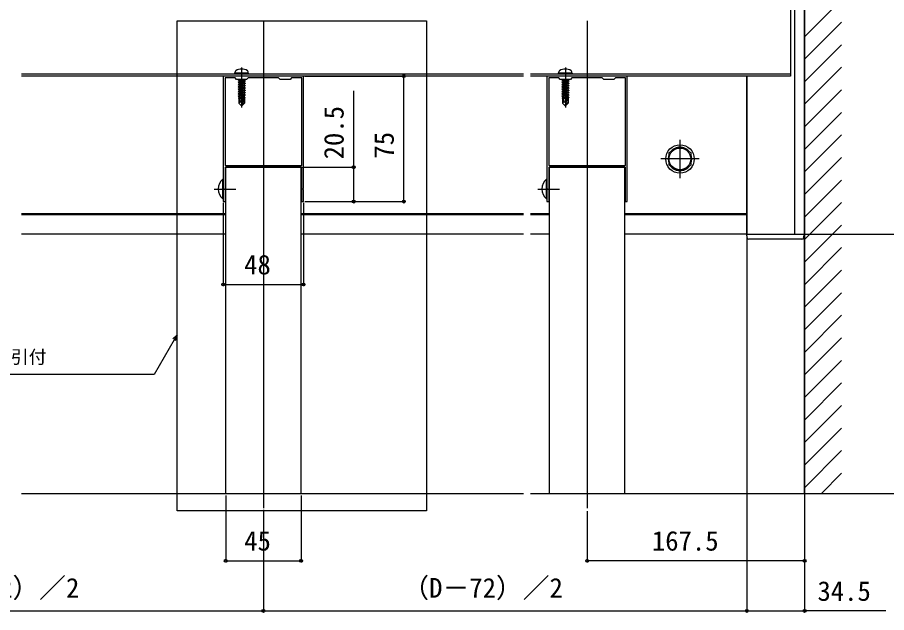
# Model space of a CAD drawing. Units: millimetres, scale not verified. Extents: x -700 to 700, y -1043 to 1037.
# Drawn here: x -98 to 422, y -191 to 164 of the extents above; entities that cross this region are included whole.
import ezdxf
from ezdxf.enums import TextEntityAlignment as Align

# ---------------------------------------------------------------- set-up
doc = ezdxf.new("R2010")
doc.units = ezdxf.units.MM
doc.header["$LTSCALE"] = 6
for name, color, linetype in [('0-3_YKK_11', 7, 'Continuous'), ('0-4_YKK_12', 2, 'Continuous'), ('0-5_YKK_13', 4, 'Continuous'), ('0-6_YKK_D', 6, 'Continuous'), ('0-8_YSS_K', 3, 'Continuous')]:
    doc.layers.add(name, color=color, linetype=linetype)
doc.styles.add('ＭＳ ゴシック', font='')
doc.styles.get('ＭＳ ゴシック').set_extended_font_data('MS Gothic')

msp = doc.modelspace()

# ---------------------------------------------------------------- linework, layer by layer
at = {"layer": '0-3_YKK_11'}
for points in [[(25, 129.245), (25, 62.204), (25.12, 62.02), (25.12, 61.471), (25, 61.287), (25, 54.245), (26.3, 54.245), (26.3, 74.745), (71.7, 74.745), (71.7, 54.245), (73, 54.245), (73, 61.287), (72.88, 61.471), (72.88, 62.02), (73, 62.204), (73, 129.245), (62.458, 129.245), (62.275, 129.125), (61.725, 129.125), (61.541, 129.245), (36.458, 129.245), (36.275, 129.125), (35.725, 129.125), (35.541, 129.245)], [(26.1, 128.145), (26.1, 75.845), (71.9, 75.845), (71.9, 128.145), (65.9, 128.145), (65, 127.245), (59, 127.245), (58.1, 128.145), (39.9, 128.145), (39, 127.245), (33, 127.245), (32.1, 128.145)], [(218.5, 129.245), (218.5, 62.204), (218.62, 62.02), (218.62, 61.471), (218.5, 61.287), (218.5, 54.245), (219.8, 54.245), (219.8, 74.745), (265.2, 74.745), (265.2, 54.245), (266.5, 54.245), (266.5, 61.287), (266.38, 61.471), (266.38, 62.02), (266.5, 62.204), (266.5, 129.245), (255.958, 129.245), (255.775, 129.125), (255.225, 129.125), (255.042, 129.245), (229.958, 129.245), (229.775, 129.125), (229.225, 129.125), (229.042, 129.245)], [(219.6, 128.145), (219.6, 75.845), (265.4, 75.845), (265.4, 128.145), (259.4, 128.145), (258.5, 127.245), (252.5, 127.245), (251.6, 128.145), (233.4, 128.145), (232.5, 127.245), (226.5, 127.245), (225.6, 128.145)]]:
    msp.add_lwpolyline(points, close=True, dxfattribs=at)
at = {"layer": '0-4_YKK_12'}
for p, q in [((372.5, -120.255), (372.5, 377.245)), ((364, 184.245), (364, 129.245)), ((49, 162.344), (49, -128.798)), ((242.5, 162.344), (242.5, -128.798)), ((204.47, 130.445), (-95.53, 130.445)), ((36, 134.445), (36, 110.545)), ((364, 130.445), (208.678, 130.445)), ((204.47, 129.245), (-95.53, 129.245)), ((364, 129.245), (208.668, 129.245)), ((298, 91.245), (298, 68.245)), ((309.5, 79.745), (286.5, 79.745)), ((26.5, -120.255), (26.5, 74.745)), ((71.5, 74.745), (26.5, 74.745)), ((71.5, -120.255), (71.5, 74.745)), ((220, -120.255), (220, 74.745)), ((265, 74.745), (220, 74.745)), ((265, -120.255), (265, 74.745)), ((19.503, 61.745), (32.5, 61.745)), ((213.003, 61.745), (226, 61.745)), ((26.5, 47.045), (-95.53, 47.045)), ((204.47, 47.045), (71.5, 47.045)), ((220, 47.045), (208.668, 47.045)), ((338, 47.045), (265, 47.045)), ((26.5, 46.445), (-95.53, 46.445)), ((204.47, 46.445), (71.5, 46.445)), ((220, 46.445), (208.668, 46.445)), ((338, 46.445), (265, 46.445)), ((26.5, 34.745), (-95.53, 34.745)), ((204.47, 34.745), (71.5, 34.745)), ((220, 34.745), (208.668, 34.745)), ((338, 34.745), (265, 34.745)), ((338, 34.745), (372.5, 34.745))]:
    msp.add_line(p, q, dxfattribs=at)
for points in [[(372.5, 34.745), (372.5, 143.611), (372.5, 286.44), (372.5, 299.986)], [(366.5, 189.246), (366.5, 104.792), (366.5, 34.745)], [(338, 129.245), (338, 34.745), (338, 129.245)]]:
    msp.add_lwpolyline(points, dxfattribs=at)
msp.add_lwpolyline([(-2.624, 162.344), (146.549, 162.344), (146.549, -130.52), (-2.624, -130.52)], close=True, dxfattribs=at)
at = {"layer": '0-5_YKK_13'}
for p, q in [((32, 131.045), (32.141, 131.848)), ((40, 131.045), (32, 131.045)), ((32, 131.045), (32.088, 130.545)), ((39.911, 130.545), (32.088, 130.545)), ((40, 131.045), (39.858, 131.848)), ((40, 131.045), (39.911, 130.545)), ((225.5, 131.045), (225.641, 131.848)), ((233.5, 131.045), (225.5, 131.045)), ((225.5, 131.045), (225.588, 130.545)), ((233.412, 130.545), (225.588, 130.545)), ((229.5, 134.445), (229.5, 110.545)), ((233.5, 131.045), (233.359, 131.848)), ((233.5, 131.045), (233.412, 130.545)), ((35.4, 127.245), (33.9, 126.995)), ((33.9, 127.095), (34.8, 127.245)), ((33.9, 127.095), (34.159, 127.245)), ((33.9, 127.095), (33.9, 126.995)), ((33.9, 126.995), (34.45, 126.678)), ((33.9, 125.695), (38.1, 126.395)), ((38.1, 126.295), (33.9, 125.595)), ((33.9, 125.695), (34.45, 126.013)), ((33.9, 125.695), (33.9, 125.595)), ((33.9, 125.595), (34.45, 125.278)), ((33.9, 124.295), (38.1, 124.995)), ((38.1, 124.895), (33.9, 124.195)), ((36.963, 127.245), (34.45, 126.678)), ((37.55, 126.713), (34.45, 126.013)), ((34.45, 126.678), (34.45, 126.013)), ((37.55, 125.313), (34.45, 124.613)), ((34.45, 125.278), (34.45, 124.613)), ((37.55, 127.245), (37.55, 126.713)), ((38.1, 126.395), (37.55, 126.713)), ((37.55, 125.978), (37.55, 125.313)), ((38.1, 124.995), (37.55, 125.313)), ((38.1, 126.395), (38.1, 126.295)), ((38.1, 124.995), (38.1, 124.895)), ((228.9, 127.245), (227.4, 126.995)), ((227.4, 127.095), (228.3, 127.245)), ((227.4, 127.095), (227.66, 127.245)), ((227.4, 127.095), (227.4, 126.995)), ((227.4, 126.995), (227.95, 126.678)), ((227.4, 125.695), (231.6, 126.395)), ((231.6, 126.295), (227.4, 125.595)), ((227.4, 125.695), (227.95, 126.013)), ((227.4, 125.695), (227.4, 125.595)), ((227.4, 125.595), (227.95, 125.278)), ((227.4, 124.295), (231.6, 124.995)), ((231.6, 124.895), (227.4, 124.195)), ((230.463, 127.245), (227.95, 126.678)), ((231.05, 126.713), (227.95, 126.013)), ((227.95, 126.678), (227.95, 126.013)), ((231.05, 125.313), (227.95, 124.613)), ((227.95, 125.278), (227.95, 124.613)), ((231.05, 127.245), (231.05, 126.713)), ((231.6, 126.395), (231.05, 126.713)), ((231.05, 125.978), (231.05, 125.313)), ((231.6, 124.995), (231.05, 125.313)), ((231.6, 126.395), (231.6, 126.295)), ((231.6, 124.995), (231.6, 124.895)), ((33.9, 124.295), (34.45, 124.613)), ((33.9, 124.295), (33.9, 124.195)), ((33.9, 124.195), (34.45, 123.878)), ((33.9, 122.895), (38.1, 123.595)), ((38.1, 123.495), (33.9, 122.795)), ((33.9, 122.895), (34.45, 123.213)), ((33.9, 122.895), (33.9, 122.795)), ((33.9, 122.795), (34.45, 122.478)), ((33.9, 121.495), (38.1, 122.195)), ((38.1, 122.095), (33.9, 121.395)), ((33.9, 121.495), (34.45, 121.813)), ((33.9, 121.495), (33.9, 121.395)), ((33.9, 121.395), (34.45, 121.078)), ((33.9, 120.095), (38.1, 120.795)), ((38.1, 120.695), (33.9, 119.995)), ((33.9, 120.095), (34.45, 120.413)), ((33.9, 120.095), (33.9, 119.995)), ((33.9, 119.995), (34.45, 119.678)), ((37.55, 123.913), (34.45, 123.213)), ((34.45, 123.878), (34.45, 123.213)), ((37.55, 122.513), (34.45, 121.813)), ((34.45, 122.478), (34.45, 121.813)), ((37.55, 121.113), (34.45, 120.413)), ((34.45, 121.078), (34.45, 120.413)), ((37.55, 119.713), (34.45, 119.013)), ((34.45, 119.678), (34.45, 119.013)), ((37.55, 124.578), (37.55, 123.913)), ((38.1, 123.595), (37.55, 123.913)), ((37.55, 123.178), (37.55, 122.513)), ((38.1, 122.195), (37.55, 122.513)), ((37.55, 121.778), (37.55, 121.113)), ((38.1, 120.795), (37.55, 121.113)), ((37.55, 120.378), (37.55, 119.713)), ((38.1, 119.395), (37.55, 119.713)), ((38.1, 123.595), (38.1, 123.495)), ((38.1, 122.195), (38.1, 122.095)), ((38.1, 120.795), (38.1, 120.695)), ((227.4, 124.295), (227.95, 124.613)), ((227.4, 124.295), (227.4, 124.195)), ((227.4, 124.195), (227.95, 123.878)), ((227.4, 122.895), (231.6, 123.595)), ((231.6, 123.495), (227.4, 122.795)), ((227.4, 122.895), (227.95, 123.213)), ((227.4, 122.895), (227.4, 122.795)), ((227.4, 122.795), (227.95, 122.478)), ((227.4, 121.495), (231.6, 122.195)), ((231.6, 122.095), (227.4, 121.395)), ((227.4, 121.495), (227.95, 121.813)), ((227.4, 121.495), (227.4, 121.395)), ((227.4, 121.395), (227.95, 121.078)), ((227.4, 120.095), (231.6, 120.795)), ((231.6, 120.695), (227.4, 119.995)), ((227.4, 120.095), (227.95, 120.413)), ((227.4, 120.095), (227.4, 119.995)), ((227.4, 119.995), (227.95, 119.678)), ((231.05, 123.913), (227.95, 123.213)), ((227.95, 123.878), (227.95, 123.213)), ((231.05, 122.513), (227.95, 121.813)), ((227.95, 122.478), (227.95, 121.813)), ((231.05, 121.113), (227.95, 120.413)), ((227.95, 121.078), (227.95, 120.413)), ((231.05, 119.713), (227.95, 119.013)), ((227.95, 119.678), (227.95, 119.013)), ((231.05, 124.578), (231.05, 123.913)), ((231.6, 123.595), (231.05, 123.913)), ((231.05, 123.178), (231.05, 122.513)), ((231.6, 122.195), (231.05, 122.513)), ((231.05, 121.778), (231.05, 121.113)), ((231.6, 120.795), (231.05, 121.113)), ((231.05, 120.378), (231.05, 119.713)), ((231.6, 119.395), (231.05, 119.713)), ((231.6, 123.595), (231.6, 123.495)), ((231.6, 122.195), (231.6, 122.095)), ((231.6, 120.795), (231.6, 120.695)), ((33.9, 118.695), (38.1, 119.395)), ((38.1, 119.295), (33.9, 118.595)), ((33.9, 118.695), (34.45, 119.013)), ((33.9, 118.695), (33.9, 118.595)), ((33.9, 118.595), (34.45, 118.278)), ((33.9, 117.295), (38.1, 117.995)), ((37.039, 117.719), (33.9, 117.195)), ((33.9, 117.295), (34.45, 117.613)), ((33.9, 117.295), (33.9, 117.195)), ((33.9, 117.195), (34.45, 116.878)), ((36.678, 116.436), (34.1, 116.011)), ((34.1, 116.011), (34.45, 116.213)), ((34.3, 115.916), (34.1, 116.011)), ((34.3, 115.945), (34.3, 113.095)), ((36.576, 115.945), (34.3, 115.945)), ((37.55, 118.313), (34.45, 117.613)), ((34.45, 118.278), (34.45, 117.613)), ((36.883, 117.427), (34.45, 116.878)), ((34.45, 116.878), (34.45, 116.213)), ((36.739, 116.73), (34.45, 116.213)), ((36.617, 116.169), (35.466, 115.945)), ((36.909, 117.552), (36, 113.167)), ((37.332, 117.668), (36.15, 111.97)), ((36.579, 115.959), (36.52, 115.945)), ((38.1, 117.895), (37.185, 117.743)), ((37.55, 116.913), (37.396, 116.878)), ((37.4, 117.497), (37.4, 113.22)), ((38, 116.653), (37.4, 116.554)), ((38, 116.438), (37.4, 116.321)), ((37.7, 115.945), (37.4, 115.945)), ((37.55, 118.978), (37.55, 118.313)), ((38.1, 117.995), (37.55, 118.313)), ((37.55, 117.578), (37.55, 116.913)), ((38, 116.653), (37.55, 116.913)), ((37.7, 116.265), (37.7, 113.095)), ((38, 116.653), (38, 116.438)), ((38.1, 119.395), (38.1, 119.295)), ((38.1, 117.995), (38.1, 117.895)), ((227.4, 118.695), (231.6, 119.395)), ((231.6, 119.295), (227.4, 118.595)), ((227.4, 118.695), (227.95, 119.013)), ((227.4, 118.695), (227.4, 118.595)), ((227.4, 118.595), (227.95, 118.278)), ((227.4, 117.295), (231.6, 117.995)), ((230.54, 117.719), (227.4, 117.195)), ((227.4, 117.295), (227.95, 117.613)), ((227.4, 117.295), (227.4, 117.195)), ((227.4, 117.195), (227.95, 116.878)), ((230.178, 116.436), (227.6, 116.011)), ((227.6, 116.011), (227.95, 116.213)), ((227.8, 115.916), (227.6, 116.011)), ((227.8, 115.945), (227.8, 113.095)), ((230.076, 115.945), (227.8, 115.945)), ((231.05, 118.313), (227.95, 117.613)), ((227.95, 118.278), (227.95, 117.613)), ((230.384, 117.427), (227.95, 116.878)), ((227.95, 116.878), (227.95, 116.213)), ((230.239, 116.73), (227.95, 116.213)), ((230.118, 116.169), (228.966, 115.945)), ((230.41, 117.552), (229.5, 113.167)), ((230.832, 117.668), (229.65, 111.97)), ((230.079, 115.959), (230.021, 115.945)), ((231.6, 117.895), (230.686, 117.743)), ((231.05, 116.913), (230.897, 116.878)), ((230.9, 117.497), (230.9, 113.22)), ((231.5, 116.653), (230.9, 116.554)), ((231.5, 116.438), (230.9, 116.321)), ((231.2, 115.945), (230.9, 115.945)), ((231.05, 118.978), (231.05, 118.313)), ((231.6, 117.995), (231.05, 118.313)), ((231.05, 117.578), (231.05, 116.913)), ((231.5, 116.653), (231.05, 116.913)), ((231.2, 116.265), (231.2, 113.095)), ((231.5, 116.653), (231.5, 116.438)), ((231.6, 119.395), (231.6, 119.295)), ((231.6, 117.995), (231.6, 117.895)), ((35.257, 113.899), (34.3, 113.095)), ((35.85, 111.545), (34.3, 113.095)), ((36, 113.167), (35.85, 111.545)), ((35.85, 111.545), (36.15, 111.545)), ((36, 113.167), (36, 111.545)), ((37.4, 113.22), (36.15, 111.97)), ((36.15, 111.545), (37.7, 113.095)), ((36.15, 111.97), (36.15, 111.545)), ((37.7, 113.095), (37.4, 113.22)), ((228.757, 113.899), (227.8, 113.095)), ((229.35, 111.545), (227.8, 113.095)), ((229.5, 113.167), (229.35, 111.545)), ((229.35, 111.545), (229.65, 111.545)), ((229.5, 113.167), (229.5, 111.545)), ((230.9, 113.22), (229.65, 111.97)), ((229.65, 111.545), (231.2, 113.095)), ((229.65, 111.97), (229.65, 111.545)), ((231.2, 113.095), (230.9, 113.22)), ((24.752, 67.645), (25, 67.645)), ((24.752, 55.845), (24.752, 67.645)), ((25, 67.645), (25, 55.845)), ((218.252, 67.645), (218.5, 67.645)), ((218.252, 55.845), (218.252, 67.645)), ((218.5, 67.645), (218.5, 55.845)), ((24.752, 55.845), (25, 55.845)), ((218.252, 55.845), (218.5, 55.845)), ((338.599, 34.745), (371.401, 34.745)), ((370.876, 31.745), (339.124, 31.745)), ((371.401, 34.745), (372, 34.745)), ((372, 34.745), (371.874, 32.684))]:
    msp.add_line(p, q, dxfattribs=at)
for points in [[(38.1, 126.295), (37.55, 125.978), (34.45, 125.278)], [(38.1, 124.895), (37.55, 124.578), (34.45, 123.878)], [(231.6, 126.295), (231.05, 125.978), (227.95, 125.278)], [(231.6, 124.895), (231.05, 124.578), (227.95, 123.878)], [(38.1, 123.495), (37.55, 123.178), (34.45, 122.478)], [(38.1, 122.095), (37.55, 121.778), (34.45, 121.078)], [(38.1, 120.695), (37.55, 120.378), (34.45, 119.678)], [(231.6, 123.495), (231.05, 123.178), (227.95, 122.478)], [(231.6, 122.095), (231.05, 121.778), (227.95, 121.078)], [(231.6, 120.695), (231.05, 120.378), (227.95, 119.678)], [(38.1, 119.295), (37.55, 118.978), (34.45, 118.278)], [(36, 113.167), (35.257, 113.899), (35.1, 115.945)], [(38.1, 117.895), (37.55, 117.578), (37.395, 117.543)], [(38, 116.438), (37.55, 116.178), (37.4, 116.144)], [(231.6, 119.295), (231.05, 118.978), (227.95, 118.278)], [(229.5, 113.167), (228.757, 113.899), (228.6, 115.945)], [(231.6, 117.895), (231.05, 117.578), (230.896, 117.543)], [(231.5, 116.438), (231.05, 116.178), (230.9, 116.144)], [(338.126, 32.684), (338, 34.745), (338.599, 34.745)]]:
    msp.add_lwpolyline(points, dxfattribs=at)
msp.add_lwpolyline([(298, 87.251), (304.5, 83.498), (304.5, 75.993), (298, 72.24), (291.5, 75.993), (291.5, 83.498)], close=True, dxfattribs=at)
for radius in [8.5, 6.5]:
    msp.add_circle((298, 79.745), radius, dxfattribs=at)
for centre, radius, start, end in [((33.027, 131.692), 0.9, 122.05588, 170), ((36, 126.945), 6.5, 57.94412, 122.05588), ((38.972, 131.692), 0.9, 10, 57.94412), ((226.528, 131.692), 0.9, 122.05588, 170), ((229.5, 126.945), 6.5, 57.94412, 122.05588), ((232.472, 131.692), 0.9, 10, 57.94412), ((37.151, 117.497), 0.248, 0, 167.19096), ((230.652, 117.497), 0.248, 0, 167.19096), ((298, 79.745), 7.05, 97.21814, 142.78186), ((298, 79.745), 7.05, 37.21814, 82.78186), ((298, 79.745), 7.05, 157.21814, 202.78186), ((298, 79.745), 7.05, 337.21814, 22.78186), ((298, 79.745), 7.05, 217.21814, 262.78186), ((298, 79.745), 7.05, 277.21814, 322.78186), ((29.7, 61.745), 7.7, 129.98312, 230.01688), ((223.2, 61.745), 7.7, 129.98312, 230.01688), ((339.124, 32.745), 1, 183.5, 270), ((370.876, 32.745), 1, 270, 356.5)]:
    msp.add_arc(centre, radius, start, end, dxfattribs=at)
at = {"layer": '0-6_YKK_D'}
for p, q in [((73.7, 129.245), (134, 129.245)), ((133, 54.245), (133, 129.245)), ((72.4, 74.745), (104, 74.745)), ((25, 53.545), (25, 3.745)), ((73, 53.545), (73, 3.745)), ((73.7, 54.245), (134, 54.245)), ((73.7, 54.245), (104, 54.245)), ((338, 33.745), (338, -191.255)), ((338, 33.745), (338, -191.255)), ((339, 34.745), (521, 34.745)), ((339, 34.745), (521, 34.745)), ((372.5, 33.745), (372.5, -191.255)), ((372.5, 33.745), (372.5, -161.255)), ((25, 4.745), (73, 4.745)), ((26.5, -121.255), (26.5, -161.255)), ((71.5, -121.255), (71.5, -161.255)), ((49, -129.798), (49, -191.255)), ((49, -129.798), (49, -191.255)), ((242.5, -130.655), (242.5, -161.255)), ((26.5, -160.255), (71.5, -160.255)), ((372.5, -160.255), (242.5, -160.255)), ((-240, -190.255), (49, -190.255)), ((49, -190.255), (338, -190.255)), ((338, -190.255), (372.5, -190.255)), ((421.129, -190.255), (372.5, -190.255))]:
    msp.add_line(p, q, dxfattribs=at)
for points in [[(103, 54.245), (103, 74.745), (103, 120.418)], [(-2.624, -25.281), (-4.324, -28.226), (-16.333, -49.027), (-231.822, -49.027)], [(-3.535, -28.681), (-2.624, -25.281), (-5.113, -27.77)]]:
    msp.add_lwpolyline(points, dxfattribs=at)
for centre in [(133, 129.245), (103, 74.745), (103, 54.245), (133, 54.245), (25, 4.745), (73, 4.745), (26.5, -160.255), (71.5, -160.255), (242.5, -160.255), (372.5, -160.255), (49, -190.255), (49, -190.255), (338, -190.255), (338, -190.255), (372.5, -190.255)]:
    msp.add_circle(centre, 0.85, dxfattribs=at)
at = {"layer": '0-8_YSS_K'}
for p, q in [((372.5, 377.245), (372.5, -120.255)), ((372.5, 147.431), (372.5, 238.845)), ((372.5, 152.783), (394.639, 174.922)), ((372.5, 139.313), (394.639, 161.452)), ((372.5, 125.842), (394.639, 147.982)), ((372.5, 112.372), (394.639, 134.511)), ((372.5, 98.902), (394.639, 121.041)), ((372.5, 85.431), (394.639, 107.57)), ((372.5, 71.961), (394.639, 94.1)), ((372.5, 58.491), (394.639, 80.63)), ((372.5, 45.02), (394.639, 67.159)), ((372.5, 31.55), (394.639, 53.689)), ((372.5, 18.079), (394.639, 40.219)), ((372.5, 4.609), (394.639, 26.748)), ((372.5, -8.861), (394.639, 13.278)), ((372.5, -22.332), (394.639, -0.193)), ((372.5, -35.802), (394.639, -13.663)), ((372.5, -49.273), (394.639, -27.133)), ((372.5, -62.743), (394.639, -40.604)), ((372.5, -76.213), (394.639, -54.074)), ((372.5, -89.684), (394.639, -67.545)), ((372.5, -103.154), (394.639, -81.015)), ((372.5, -116.624), (394.639, -94.485)), ((382.34, -120.255), (394.639, -107.956)), ((204.47, -120.255), (-95.53, -120.255)), ((552.627, -120.255), (208.668, -120.255))]:
    msp.add_line(p, q, dxfattribs=at)

# ---------------------------------------------------------------- texts
at = {"layer": '0-6_YKK_D', "style": 'ＭＳ ゴシック'}
for s, p in [('20.5', (100.5, 79.464)), ('75', (130.5, 79.927))]:
    msp.add_text(s, height=11.73, rotation=90, dxfattribs=at).set_placement(p, align=Align.BOTTOM_LEFT)
for s, height, p in [('48', 11.73, (37.5, 7.245)), ('呼称奥行7～9尺の場合、大引付', 7.845, (-230.354, -44.786)), ('45', 11.73, (37.545, -157.755)), ('167.5', 11.73, (281.227, -157.755)), ('（D－72）／2', 11.73, (-156.909, -185.845)), ('（D－72）／2', 11.73, (132.091, -185.845)), ('34.5', 11.73, (380.174, -187.755))]:
    msp.add_text(s, height=height, dxfattribs=at).set_placement(p, align=Align.BOTTOM_LEFT)

doc.saveas('drawing.dxf')
